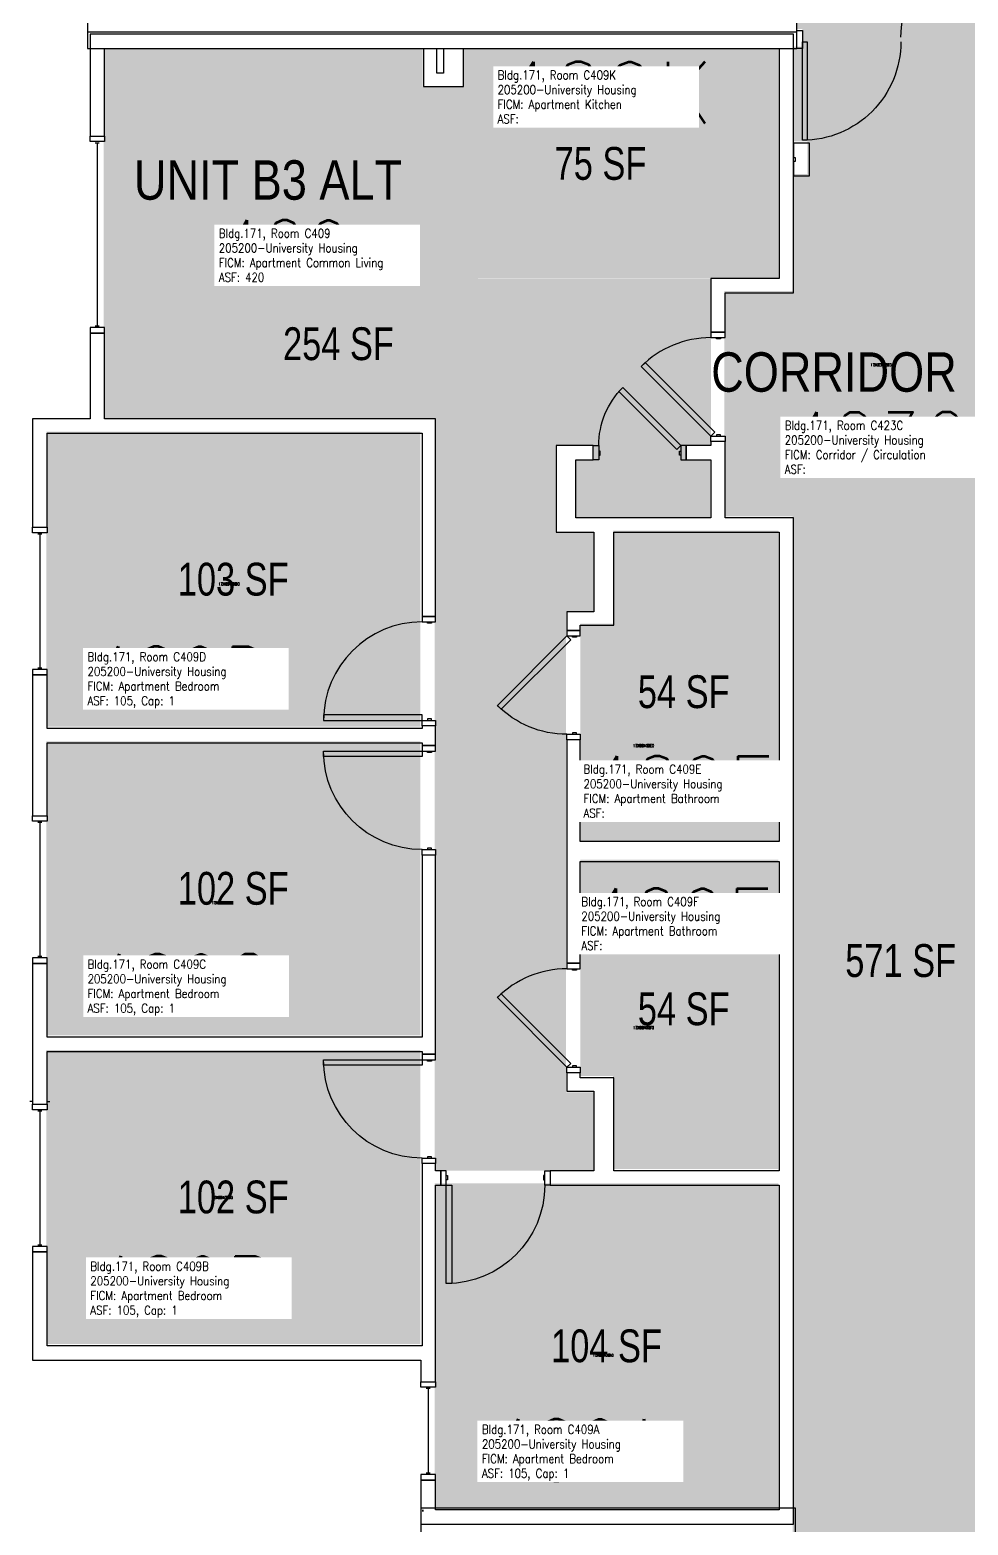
# Model space of a CAD drawing. Header units: inches. Extents: x 56 to 3925, y -1092 to 1470.
# Drawn here: x 2045 to 2388, y 439 to 986 of the extents above; entities that cross this region are included whole.
import ezdxf
from ezdxf.enums import TextEntityAlignment as Align

# ---------------------------------------------------------------- set-up
doc = ezdxf.new("R2010")
doc.units = ezdxf.units.IN
doc.header["$LTSCALE"] = 48
doc.header["$MEASUREMENT"] = 0
for name, color, linetype in [('A-DOOR', 2, 'Continuous'), ('A-GLAZ', 152, 'Continuous'), ('A-IDEN-RNUM', 7, 'Continuous'), ('A-IDEN-SNUM', 4, 'Continuous'), ('A-IDEN-VNUM', 4, 'Continuous'), ('A-MISC', 1, 'Continuous'), ('A-WALL', 5, 'Continuous'), ('AREA-TEXT', 3, 'Continuous'), ('Rooms-Category-Color', 7, 'Continuous'), ('Rooms-College-Color', 7, 'Continuous'), ('Rooms-Department-Color', 7, 'Continuous'), ('Rooms-Division-Color', 7, 'Continuous'), ('Rooms-Information', 7, 'Continuous')]:
    doc.layers.add(name, color=color, linetype=linetype)
doc.styles.add('AREA', font='arial.ttf', dxfattribs={"width": 0.75, "height": 12})
doc.styles.add('ROOMSNUMBER', font='txt.shx', dxfattribs={"height": 0.03})
doc.styles.add('ROOMVNUMBER', font='simplex.shx', dxfattribs={"width": 0.85})
doc.styles.get("Standard").update_dxf_attribs({"font": 'ARIALN.TTF'})

msp = doc.modelspace()

# ---------------------------------------------------------------- hatches: boundary and pattern name
at = {"layer": 'Rooms-Category-Color', "true_color": 0xadadad}
msp.add_hatch(color=253, dxfattribs=at).paths.add_polyline_path([(2280.86, 188.51), (2285.45, 193.1), (2286.69, 191.87), (2320.1, 225.28), (2316.13, 229.25), (2323.65, 236.77), (2323.65, 807.92), (2298.65, 807.92), (2298.65, 890.25), (2323.65, 890.25), (2323.65, 933.01), (2328.92, 933.01), (2328.92, 945.01), (2323.65, 945.01), (2323.65, 979.64), (2327.17, 979.64), (2327.17, 986.14), (2325.17, 986.14), (2325.17, 993.64), (2328.92, 993.64), (2328.92, 1032.76), (2325.17, 1032.76), (2325.17, 1110.26), (2428.66, 1110.26), (2428.66, 1032.76), (2396.8, 1032.76), (2396.8, 1020.76), (2401.17, 1020.76), (2401.17, 986.14), (2399.17, 986.14), (2399.17, 979.64), (2397.42, 979.64), (2397.42, 933.01), (2403.3, 933.01), (2403.3, 890.25), (2428.3, 890.25), (2428.3, 807.92), (2403.3, 807.92), (2403.3, 203.3), (2372.69, 172.69), (2368.53, 176.85), (2359.61, 167.92), (2363.76, 163.76), (2339.28, 139.28), (2336.36, 142.2), (2331.77, 137.6)])
at = {"layer": 'Rooms-Category-Color', "true_color": 0x728ef3}
for points in [[(2188.27, 979.01), (2188.27, 894.87), (2293.69, 894.75), (2293.69, 833.62), (2284.45, 833.74), (2284.45, 828.49), (2293.4, 828.49), (2293.4, 807.29), (2244.02, 807.29), (2244.02, 828.49), (2250.45, 828.49), (2250.45, 833.74), (2236.77, 833.74), (2236.77, 802.04), (2250.65, 802.04), (2250.65, 772.92), (2240.77, 772.92), (2240.77, 597.26), (2250.65, 597.26), (2250.65, 568.51), (2192.65, 568.51), (2192.65, 843.51), (2071.65, 843.51), (2071.65, 979.01)], [(2318.4, 894.87), (2188.27, 894.87), (2188.27, 965.01), (2202.9, 965.01), (2202.9, 979.01), (2318.4, 979.01)], [(2050.65, 838.89), (2050.65, 730.89), (2187.4, 730.89), (2187.4, 838.89)], [(2318.54, 688.91), (2246.08, 688.91), (2245.94, 768.67), (2257.9, 768.67), (2257.9, 802.67), (2318.4, 802.67), (2318.4, 689.53)], [(2050.65, 618.01), (2187.4, 618.01), (2187.4, 725.64), (2050.65, 725.64)], [(2318.4, 569.14), (2257.9, 569.14), (2257.9, 603.14), (2245.94, 603.14), (2245.94, 682.28), (2318.4, 682.28)], [(2187.4, 505.14), (2050.65, 505.14), (2050.65, 612.76), (2187.4, 612.76)], [(2318.4, 445.14), (2192.65, 445.14), (2192.65, 563.89), (2318.4, 563.89)]]:
    msp.add_hatch(color=171, dxfattribs=at).paths.add_polyline_path(points)
at = {"layer": 'Rooms-College-Color', "true_color": 0xadadad}
for points in [[(2280.86, 188.51), (2285.45, 193.1), (2286.69, 191.87), (2320.1, 225.28), (2316.13, 229.25), (2323.65, 236.77), (2323.65, 807.92), (2298.65, 807.92), (2298.65, 890.25), (2323.65, 890.25), (2323.65, 933.01), (2328.92, 933.01), (2328.92, 945.01), (2323.65, 945.01), (2323.65, 979.64), (2327.17, 979.64), (2327.17, 986.14), (2325.17, 986.14), (2325.17, 993.64), (2328.92, 993.64), (2328.92, 1032.76), (2325.17, 1032.76), (2325.17, 1110.26), (2428.66, 1110.26), (2428.66, 1032.76), (2396.8, 1032.76), (2396.8, 1020.76), (2401.17, 1020.76), (2401.17, 986.14), (2399.17, 986.14), (2399.17, 979.64), (2397.42, 979.64), (2397.42, 933.01), (2403.3, 933.01), (2403.3, 890.25), (2428.3, 890.25), (2428.3, 807.92), (2403.3, 807.92), (2403.3, 203.3), (2372.69, 172.69), (2368.53, 176.85), (2359.61, 167.92), (2363.76, 163.76), (2339.28, 139.28), (2336.36, 142.2), (2331.77, 137.6)], [(2188.27, 979.01), (2188.27, 894.87), (2293.69, 894.75), (2293.69, 833.62), (2284.45, 833.74), (2284.45, 828.49), (2293.4, 828.49), (2293.4, 807.29), (2244.02, 807.29), (2244.02, 828.49), (2250.45, 828.49), (2250.45, 833.74), (2236.77, 833.74), (2236.77, 802.04), (2250.65, 802.04), (2250.65, 772.92), (2240.77, 772.92), (2240.77, 597.26), (2250.65, 597.26), (2250.65, 568.51), (2192.65, 568.51), (2192.65, 843.51), (2071.65, 843.51), (2071.65, 979.01)], [(2318.4, 894.87), (2188.27, 894.87), (2188.27, 965.01), (2202.9, 965.01), (2202.9, 979.01), (2318.4, 979.01)], [(2050.65, 838.89), (2050.65, 730.89), (2187.4, 730.89), (2187.4, 838.89)], [(2318.54, 688.91), (2246.08, 688.91), (2245.94, 768.67), (2257.9, 768.67), (2257.9, 802.67), (2318.4, 802.67), (2318.4, 689.53)], [(2050.65, 618.01), (2187.4, 618.01), (2187.4, 725.64), (2050.65, 725.64)], [(2318.4, 569.14), (2257.9, 569.14), (2257.9, 603.14), (2245.94, 603.14), (2245.94, 682.28), (2318.4, 682.28)], [(2187.4, 505.14), (2050.65, 505.14), (2050.65, 612.76), (2187.4, 612.76)], [(2318.4, 445.14), (2192.65, 445.14), (2192.65, 563.89), (2318.4, 563.89)]]:
    msp.add_hatch(color=253, dxfattribs=at).paths.add_polyline_path(points)
at = {"layer": 'Rooms-Department-Color', "true_color": 0xacacac}
msp.add_hatch(color=253, dxfattribs=at).paths.add_polyline_path([(2280.86, 188.51), (2285.45, 193.1), (2286.69, 191.87), (2320.1, 225.28), (2316.13, 229.25), (2323.65, 236.77), (2323.65, 807.92), (2298.65, 807.92), (2298.65, 890.25), (2323.65, 890.25), (2323.65, 933.01), (2328.92, 933.01), (2328.92, 945.01), (2323.65, 945.01), (2323.65, 979.64), (2327.17, 979.64), (2327.17, 986.14), (2325.17, 986.14), (2325.17, 993.64), (2328.92, 993.64), (2328.92, 1032.76), (2325.17, 1032.76), (2325.17, 1110.26), (2428.66, 1110.26), (2428.66, 1032.76), (2396.8, 1032.76), (2396.8, 1020.76), (2401.17, 1020.76), (2401.17, 986.14), (2399.17, 986.14), (2399.17, 979.64), (2397.42, 979.64), (2397.42, 933.01), (2403.3, 933.01), (2403.3, 890.25), (2428.3, 890.25), (2428.3, 807.92), (2403.3, 807.92), (2403.3, 203.3), (2372.69, 172.69), (2368.53, 176.85), (2359.61, 167.92), (2363.76, 163.76), (2339.28, 139.28), (2336.36, 142.2), (2331.77, 137.6)])
at = {"layer": 'Rooms-Department-Color', "true_color": 0x604aed}
for points in [[(2188.27, 979.01), (2188.27, 894.87), (2293.69, 894.75), (2293.69, 833.62), (2284.45, 833.74), (2284.45, 828.49), (2293.4, 828.49), (2293.4, 807.29), (2244.02, 807.29), (2244.02, 828.49), (2250.45, 828.49), (2250.45, 833.74), (2236.77, 833.74), (2236.77, 802.04), (2250.65, 802.04), (2250.65, 772.92), (2240.77, 772.92), (2240.77, 597.26), (2250.65, 597.26), (2250.65, 568.51), (2192.65, 568.51), (2192.65, 843.51), (2071.65, 843.51), (2071.65, 979.01)], [(2318.4, 894.87), (2188.27, 894.87), (2188.27, 965.01), (2202.9, 965.01), (2202.9, 979.01), (2318.4, 979.01)], [(2050.65, 838.89), (2050.65, 730.89), (2187.4, 730.89), (2187.4, 838.89)], [(2318.54, 688.91), (2246.08, 688.91), (2245.94, 768.67), (2257.9, 768.67), (2257.9, 802.67), (2318.4, 802.67), (2318.4, 689.53)], [(2050.65, 618.01), (2187.4, 618.01), (2187.4, 725.64), (2050.65, 725.64)], [(2318.4, 569.14), (2257.9, 569.14), (2257.9, 603.14), (2245.94, 603.14), (2245.94, 682.28), (2318.4, 682.28)], [(2187.4, 505.14), (2050.65, 505.14), (2050.65, 612.76), (2187.4, 612.76)], [(2318.4, 445.14), (2192.65, 445.14), (2192.65, 563.89), (2318.4, 563.89)]]:
    msp.add_hatch(color=173, dxfattribs=at).paths.add_polyline_path(points)
at = {"layer": 'Rooms-Division-Color', "true_color": 0xadadad}
msp.add_hatch(color=253, dxfattribs=at).paths.add_polyline_path([(2280.86, 188.51), (2285.45, 193.1), (2286.69, 191.87), (2320.1, 225.28), (2316.13, 229.25), (2323.65, 236.77), (2323.65, 807.92), (2298.65, 807.92), (2298.65, 890.25), (2323.65, 890.25), (2323.65, 933.01), (2328.92, 933.01), (2328.92, 945.01), (2323.65, 945.01), (2323.65, 979.64), (2327.17, 979.64), (2327.17, 986.14), (2325.17, 986.14), (2325.17, 993.64), (2328.92, 993.64), (2328.92, 1032.76), (2325.17, 1032.76), (2325.17, 1110.26), (2428.66, 1110.26), (2428.66, 1032.76), (2396.8, 1032.76), (2396.8, 1020.76), (2401.17, 1020.76), (2401.17, 986.14), (2399.17, 986.14), (2399.17, 979.64), (2397.42, 979.64), (2397.42, 933.01), (2403.3, 933.01), (2403.3, 890.25), (2428.3, 890.25), (2428.3, 807.92), (2403.3, 807.92), (2403.3, 203.3), (2372.69, 172.69), (2368.53, 176.85), (2359.61, 167.92), (2363.76, 163.76), (2339.28, 139.28), (2336.36, 142.2), (2331.77, 137.6)])
at = {"layer": 'Rooms-Division-Color', "true_color": 0x604aed}
for points in [[(2188.27, 979.01), (2188.27, 894.87), (2293.69, 894.75), (2293.69, 833.62), (2284.45, 833.74), (2284.45, 828.49), (2293.4, 828.49), (2293.4, 807.29), (2244.02, 807.29), (2244.02, 828.49), (2250.45, 828.49), (2250.45, 833.74), (2236.77, 833.74), (2236.77, 802.04), (2250.65, 802.04), (2250.65, 772.92), (2240.77, 772.92), (2240.77, 597.26), (2250.65, 597.26), (2250.65, 568.51), (2192.65, 568.51), (2192.65, 843.51), (2071.65, 843.51), (2071.65, 979.01)], [(2318.4, 894.87), (2188.27, 894.87), (2188.27, 965.01), (2202.9, 965.01), (2202.9, 979.01), (2318.4, 979.01)], [(2050.65, 838.89), (2050.65, 730.89), (2187.4, 730.89), (2187.4, 838.89)], [(2318.54, 688.91), (2246.08, 688.91), (2245.94, 768.67), (2257.9, 768.67), (2257.9, 802.67), (2318.4, 802.67), (2318.4, 689.53)], [(2050.65, 618.01), (2187.4, 618.01), (2187.4, 725.64), (2050.65, 725.64)], [(2318.4, 569.14), (2257.9, 569.14), (2257.9, 603.14), (2245.94, 603.14), (2245.94, 682.28), (2318.4, 682.28)], [(2187.4, 505.14), (2050.65, 505.14), (2050.65, 612.76), (2187.4, 612.76)], [(2318.4, 445.14), (2192.65, 445.14), (2192.65, 563.89), (2318.4, 563.89)]]:
    msp.add_hatch(color=173, dxfattribs=at).paths.add_polyline_path(points)

# ---------------------------------------------------------------- linework, layer by layer
at = {"layer": 'A-DOOR'}
for p, q in [((2325.17, 979.01), (2325.17, 985.51)), ((2325.17, 985.51), (2327.17, 985.51)), ((2327.17, 985.51), (2327.17, 979.01)), ((2327.17, 979.01), (2325.17, 979.01)), ((2327.17, 981.39), (2328.92, 981.39)), ((2327.17, 945.39), (2327.17, 981.39)), ((2328.92, 981.39), (2328.92, 945.39)), ((2328.92, 945.39), (2327.17, 945.39))]:
    msp.add_line(p, q, dxfattribs=at)
for points in [[(2298.94, 873.23), (2298.94, 875.23), (2293.69, 875.23), (2293.69, 873.23)], [(2297.19, 873.23), (2297.19, 872.73), (2295.69, 872.73), (2295.69, 873.23)], [(2293.69, 837.23), (2295.1, 838.65), (2269.65, 864.1), (2268.23, 862.69)], [(2282.69, 833.75), (2281.27, 832.33), (2260.06, 853.54), (2261.47, 854.96)], [(2298.94, 837.23), (2298.94, 835.23), (2293.69, 835.23), (2293.69, 837.23)], [(2297.19, 837.23), (2297.19, 837.73), (2295.69, 837.73), (2295.69, 837.23)], [(2252.69, 828.5), (2250.69, 828.5), (2250.69, 833.75), (2252.69, 833.75)], [(2252.69, 830.25), (2253.19, 830.25), (2253.19, 831.75), (2252.69, 831.75)], [(2282.69, 830.25), (2282.19, 830.25), (2282.19, 831.75), (2282.69, 831.75)], [(2282.69, 828.5), (2284.69, 828.5), (2284.69, 833.75), (2282.69, 833.75)], [(2192.94, 769.26), (2192.94, 771.26), (2188.06, 771.26), (2188.06, 769.26)], [(2191.56, 769.26), (2191.56, 768.76), (2190.06, 768.76), (2190.06, 769.26)], [(2245.94, 764.16), (2245.94, 766.16), (2241.06, 766.16), (2241.06, 764.16)], [(2241.06, 764.16), (2242.48, 762.74), (2217.02, 737.29), (2215.61, 738.7)], [(2244.56, 764.16), (2244.56, 763.66), (2243.06, 763.66), (2243.06, 764.16)], [(2188.06, 733.26), (2188.06, 735.26), (2152.06, 735.26), (2152.06, 733.26)], [(2192.94, 733.26), (2192.94, 731.26), (2188.06, 731.26), (2188.06, 733.26)], [(2191.56, 733.26), (2191.56, 733.76), (2190.06, 733.76), (2190.06, 733.26)], [(2245.94, 728.16), (2245.94, 726.16), (2241.06, 726.16), (2241.06, 728.16)], [(2244.56, 728.16), (2244.56, 728.66), (2243.06, 728.66), (2243.06, 728.16)], [(2188.06, 722.01), (2188.06, 720.01), (2152.06, 720.01), (2152.06, 722.01)], [(2192.94, 722.01), (2192.94, 724.01), (2188.06, 724.01), (2188.06, 722.01)], [(2191.56, 722.01), (2191.56, 721.51), (2190.06, 721.51), (2190.06, 722.01)], [(2192.94, 686.01), (2192.94, 684.01), (2188.06, 684.01), (2188.06, 686.01)], [(2191.56, 686.01), (2191.56, 686.51), (2190.06, 686.51), (2190.06, 686.01)], [(2245.94, 642.41), (2245.94, 644.41), (2241.06, 644.41), (2241.06, 642.41)], [(2244.56, 642.41), (2244.56, 641.91), (2243.06, 641.91), (2243.06, 642.41)], [(2241.06, 606.41), (2242.48, 607.82), (2217.02, 633.28), (2215.61, 631.86)], [(2188.06, 609.14), (2188.06, 607.14), (2152.06, 607.14), (2152.06, 609.14)], [(2192.94, 609.14), (2192.94, 611.14), (2188.06, 611.14), (2188.06, 609.14)], [(2191.56, 609.14), (2191.56, 608.64), (2190.06, 608.64), (2190.06, 609.14)], [(2245.94, 606.41), (2245.94, 604.41), (2241.06, 604.41), (2241.06, 606.41)], [(2244.56, 606.41), (2244.56, 606.91), (2243.06, 606.91), (2243.06, 606.41)], [(2192.94, 573.14), (2192.94, 571.14), (2188.06, 571.14), (2188.06, 573.14)], [(2191.56, 573.14), (2191.56, 573.64), (2190.06, 573.64), (2190.06, 573.14)], [(2196.94, 568.51), (2194.94, 568.51), (2194.94, 563.26), (2196.94, 563.26)], [(2196.94, 566.76), (2197.44, 566.76), (2197.44, 565.26), (2196.94, 565.26)], [(2196.94, 563.26), (2198.94, 563.26), (2198.94, 527.26), (2196.94, 527.26)], [(2232.94, 566.76), (2232.44, 566.76), (2232.44, 565.26), (2232.94, 565.26)], [(2232.94, 568.51), (2234.94, 568.51), (2234.94, 563.26), (2232.94, 563.26)]]:
    msp.add_lwpolyline(points, close=True, dxfattribs=at)
at = {"layer": 'A-DOOR', "extrusion": (0, 0, -1)}
for centre, radius, start, end in [((-2399.17, 983.14), 36, 0.0006, 90.0006), ((-2327.17, 981.39), 36, 180.0006, 270.0006), ((-2282.69, 833.75), 30, 0, 45), ((-2241.06, 764.16), 36, 270, 315), ((-2188.06, 722.01), 36, 270, 0), ((-2188.06, 609.14), 36, 270, 0), ((-2196.94, 563.26), 36, 180, 270)]:
    msp.add_arc(centre, radius, start, end, dxfattribs=at)
at = {"layer": 'A-DOOR'}
for centre, end in [((2293.69, 837.23), 135), ((2188.06, 733.26), 180), ((2241.06, 606.41), 135)]:
    msp.add_arc(centre, 36, 90, end, dxfattribs=at)
at = {"layer": 'A-GLAZ'}
for p, q in [((2070.06, 944.39), (2068.56, 944.39)), ((2069.31, 944.39), (2069.31, 877.39)), ((2070.06, 877.39), (2068.56, 877.39)), ((2049.06, 801.36), (2047.56, 801.36)), ((2048.31, 801.36), (2048.31, 752.36)), ((2049.06, 752.36), (2047.56, 752.36)), ((2049.06, 695.89), (2047.56, 695.89)), ((2048.31, 695.89), (2048.31, 646.89)), ((2049.06, 646.89), (2047.56, 646.89)), ((2045.69, 593.86), (2044.69, 593.86)), ((2050.94, 593.86), (2051.94, 593.86)), ((2049.06, 590.36), (2047.56, 590.36)), ((2048.31, 590.36), (2048.31, 541.36)), ((2049.06, 541.36), (2047.56, 541.36)), ((2191.06, 488.9), (2189.56, 488.9)), ((2190.31, 488.9), (2190.31, 457.9)), ((2191.06, 457.9), (2189.56, 457.9))]:
    msp.add_line(p, q, dxfattribs=at)
for points in [[(2066.69, 944.89), (2066.69, 946.89), (2071.94, 946.89), (2071.94, 944.89)], [(2066.69, 876.89), (2066.69, 874.89), (2071.94, 874.89), (2071.94, 876.89)], [(2045.69, 801.86), (2045.69, 803.86), (2050.94, 803.86), (2050.94, 801.86)], [(2045.69, 751.86), (2045.69, 749.86), (2050.94, 749.86), (2050.94, 751.86)], [(2045.69, 696.39), (2045.69, 698.39), (2050.94, 698.39), (2050.94, 696.39)], [(2045.69, 646.39), (2045.69, 644.39), (2050.94, 644.39), (2050.94, 646.39)], [(2045.69, 590.86), (2045.69, 592.86), (2050.94, 592.86), (2050.94, 590.86)], [(2045.69, 540.86), (2045.69, 538.86), (2050.94, 538.86), (2050.94, 540.86)], [(2187.69, 489.4), (2187.69, 491.4), (2192.94, 491.4), (2192.94, 489.4)], [(2187.69, 457.4), (2187.69, 455.4), (2192.94, 455.4), (2192.94, 457.4)]]:
    msp.add_lwpolyline(points, close=True, dxfattribs=at)
at = {"layer": 'A-WALL'}
for p, q in [((2065.8, 993.01), (2065.8, 979.01)), ((2325.17, 979.01), (2325.17, 993.01)), ((2065.8, 985.01), (2325.17, 985.01)), ((2066.69, 984.26), (2066.69, 946.89)), ((2323.94, 984.26), (2066.69, 984.26)), ((2323.94, 889.62), (2323.94, 984.26)), ((2065.8, 979.01), (2325.17, 979.01)), ((2071.94, 946.89), (2071.94, 979.01)), ((2071.94, 979.01), (2188.56, 979.01)), ((2188.56, 979.01), (2188.56, 965.01)), ((2193.44, 979.01), (2195.94, 979.01)), ((2193.44, 969.89), (2193.44, 979.01)), ((2195.94, 979.01), (2195.94, 969.89)), ((2203.19, 979.01), (2318.69, 979.01)), ((2203.19, 965.01), (2203.19, 979.01)), ((2318.69, 979.01), (2318.69, 894.87)), ((2195.94, 969.89), (2193.44, 969.89)), ((2188.56, 965.01), (2203.19, 965.01)), ((2066.69, 946.89), (2071.94, 946.89)), ((2329.81, 944.39), (2323.94, 944.39)), ((2323.94, 944.39), (2323.94, 939.14)), ((2329.81, 932.39), (2329.81, 944.39)), ((2323.94, 939.14), (2324.56, 939.14)), ((2324.56, 937.64), (2323.94, 937.64)), ((2323.94, 937.64), (2323.94, 932.39)), ((2324.56, 939.14), (2324.56, 937.64)), ((2323.94, 932.39), (2329.81, 932.39)), ((2293.69, 894.87), (2293.69, 875.23)), ((2318.69, 894.87), (2293.69, 894.87)), ((2298.94, 875.23), (2298.94, 889.62)), ((2298.94, 889.62), (2323.94, 889.62)), ((2293.69, 875.23), (2298.94, 875.23)), ((2066.69, 874.89), (2066.69, 843.51)), ((2071.94, 874.89), (2066.69, 874.89)), ((2071.94, 843.51), (2071.94, 874.89)), ((2045.69, 843.51), (2045.69, 803.86)), ((2066.69, 843.51), (2045.69, 843.51)), ((2192.94, 843.51), (2071.94, 843.51)), ((2192.94, 771.26), (2192.94, 843.51)), ((2050.94, 803.86), (2050.94, 838.26)), ((2050.94, 838.26), (2188.06, 838.26)), ((2188.06, 838.26), (2188.06, 771.26)), ((2237.06, 833.75), (2237.06, 802.05)), ((2250.69, 833.75), (2237.06, 833.75)), ((2250.69, 828.5), (2250.69, 833.75)), ((2293.69, 833.75), (2284.69, 833.75)), ((2284.69, 833.75), (2284.69, 828.5)), ((2293.69, 835.23), (2293.69, 833.75)), ((2298.94, 835.23), (2293.69, 835.23)), ((2298.94, 807.3), (2298.94, 835.23)), ((2244.31, 807.3), (2244.31, 828.5)), ((2244.31, 828.5), (2250.69, 828.5)), ((2284.69, 828.5), (2293.69, 828.5)), ((2293.69, 828.5), (2293.69, 807.3)), ((2045.69, 803.86), (2050.94, 803.86)), ((2293.69, 807.3), (2244.31, 807.3)), ((2323.94, 807.3), (2298.94, 807.3)), ((2323.94, 567.89), (2323.94, 807.3)), ((2237.06, 802.05), (2250.94, 802.05)), ((2250.94, 802.05), (2250.94, 772.92)), ((2258.19, 768.05), (2258.19, 802.05)), ((2258.19, 802.05), (2318.69, 802.05)), ((2318.69, 802.05), (2318.69, 688.91)), ((2188.06, 771.26), (2192.94, 771.26)), ((2241.06, 772.92), (2241.06, 766.16)), ((2250.94, 772.92), (2241.06, 772.92)), ((2241.06, 766.16), (2245.94, 766.16)), ((2245.94, 766.16), (2245.94, 768.05)), ((2245.94, 768.05), (2258.19, 768.05)), ((2045.69, 749.86), (2045.69, 698.39)), ((2050.94, 749.86), (2045.69, 749.86)), ((2050.94, 730.26), (2050.94, 749.86)), ((2188.06, 730.26), (2050.94, 730.26)), ((2188.06, 731.26), (2188.06, 730.26)), ((2192.94, 731.26), (2188.06, 731.26)), ((2192.94, 724.01), (2192.94, 731.26)), ((2050.94, 698.39), (2050.94, 725.01)), ((2050.94, 725.01), (2188.06, 725.01)), ((2188.06, 725.01), (2188.06, 724.01)), ((2188.06, 724.01), (2192.94, 724.01)), ((2241.06, 726.16), (2241.06, 644.41)), ((2245.94, 726.16), (2241.06, 726.16)), ((2245.94, 688.91), (2245.94, 726.16)), ((2045.69, 698.39), (2050.94, 698.39)), ((2188.06, 684.01), (2188.06, 617.39)), ((2192.94, 684.01), (2188.06, 684.01)), ((2192.94, 611.14), (2192.94, 684.01)), ((2318.69, 688.91), (2245.94, 688.91)), ((2245.94, 644.41), (2245.94, 681.66)), ((2245.94, 681.66), (2318.69, 681.66)), ((2318.69, 681.66), (2318.69, 568.51)), ((2050.94, 644.39), (2045.69, 644.39)), ((2045.69, 644.39), (2045.69, 592.86)), ((2050.94, 617.39), (2050.94, 644.39)), ((2241.06, 644.41), (2245.94, 644.41)), ((2188.06, 617.39), (2050.94, 617.39)), ((2050.94, 612.14), (2188.06, 612.14)), ((2050.94, 592.86), (2050.94, 612.14)), ((2188.06, 612.14), (2188.06, 611.14)), ((2188.06, 611.14), (2192.94, 611.14)), ((2241.06, 604.41), (2241.06, 597.64)), ((2245.94, 604.41), (2241.06, 604.41)), ((2245.94, 602.51), (2245.94, 604.41)), ((2258.19, 602.51), (2245.94, 602.51)), ((2258.19, 568.51), (2258.19, 602.51)), ((2241.06, 597.64), (2250.94, 597.64)), ((2250.94, 597.64), (2250.94, 568.51)), ((2045.69, 592.86), (2050.94, 592.86)), ((2188.06, 571.14), (2188.06, 504.51)), ((2192.94, 571.14), (2188.06, 571.14)), ((2192.94, 568.51), (2192.94, 571.14)), ((2194.94, 568.51), (2192.94, 568.51)), ((2192.94, 499.89), (2192.94, 563.26)), ((2192.94, 563.26), (2194.94, 563.26)), ((2194.94, 563.26), (2194.94, 568.51)), ((2237.69, 568.51), (2234.94, 568.51)), ((2234.94, 568.51), (2234.94, 563.26)), ((2234.94, 563.26), (2237.69, 563.26)), ((2250.94, 568.51), (2237.69, 568.51)), ((2237.69, 563.26), (2318.69, 563.26)), ((2318.69, 568.51), (2258.19, 568.51)), ((2318.69, 563.26), (2318.69, 444.51)), ((2323.94, 439.26), (2323.94, 567.89)), ((2045.69, 538.86), (2045.69, 499.26)), ((2050.94, 538.86), (2045.69, 538.86)), ((2050.94, 504.51), (2050.94, 538.86)), ((2188.06, 504.51), (2050.94, 504.51)), ((2045.69, 499.26), (2187.69, 499.26)), ((2187.69, 499.26), (2187.69, 491.4)), ((2192.94, 491.4), (2192.94, 499.89)), ((2187.69, 491.4), (2192.94, 491.4)), ((2187.69, 455.4), (2187.69, 439.26)), ((2192.94, 455.4), (2187.69, 455.4)), ((2192.94, 444.51), (2192.94, 455.4)), ((2187.69, 445.14), (2187.69, 395.4)), ((2324.6, 445.14), (2187.69, 445.14)), ((2188.31, 443.89), (2188.31, 444.51)), ((2188.31, 444.51), (2188.31, 443.89)), ((2318.69, 444.51), (2192.94, 444.51)), ((2324.6, 409.39), (2324.6, 445.14)), ((2187.69, 439.26), (2323.94, 439.26))]:
    msp.add_line(p, q, dxfattribs=at)

# ---------------------------------------------------------------- texts
at = {"layer": 'A-IDEN-RNUM', "style": 'ROOMSNUMBER', "width": 0.85}
for s, p in [('0409-K0', (2244.68, 963.06)), ('0409-00', (2138.03, 904.06)), ('0423-C0', (2355.94, 863.23)), ('0409-D0', (2117.5, 783.12)), ('0409-E0', (2269.06, 723.99)), ('0409-C0', (2114.99, 666.54)), ('0409-F0', (2269.06, 620.86)), ('0409-B0', (2114.99, 558.74)), ('0409-A0', (2254.26, 501.07))]:
    msp.add_text(s, height=1, dxfattribs=at).set_placement(p, align=Align.MIDDLE_CENTER)
at = {"layer": 'A-IDEN-SNUM', "style": 'ROOMSNUMBER', "width": 0.85}
for s, p in [('1710C409K0', (2244.68, 963.06)), ('1710C40900', (2138.03, 904.06)), ('1710C423C0', (2355.94, 863.23)), ('1710C409D0', (2117.5, 783.12)), ('1710C409E0', (2269.06, 723.99)), ('1710C409C0', (2114.99, 666.54)), ('1710C409F0', (2269.06, 620.86)), ('1710C409B0', (2114.99, 558.74)), ('1710C409A0', (2254.26, 501.07))]:
    msp.add_text(s, height=1, dxfattribs=at).set_placement(p, align=Align.MIDDLE_CENTER)
at = {"layer": 'A-IDEN-VNUM', "style": 'ROOMVNUMBER'}
msp.add_text('409K', height=22.5, dxfattribs=at).set_placement((2255.35, 962.83), align=Align.MIDDLE_CENTER)
for s, width, p in [('409', 0.85, (2137.9, 904.93)), ('423C', 0.85, (2354.85, 834.7)), ('409D', 0.85, (2099.45, 749)), ('409E', 0.9, (2282.31, 708.96)), ('409F', 0.9, (2281.53, 660.52)), ('409C', 0.85, (2099.92, 636.55)), ('409B', 0.85, (2100.47, 526.1)), ('409A', 0.85, (2244.57, 466.45))]:
    msp.add_text(s, height=22.5, dxfattribs=dict(at, width=width)).set_placement(p, align=Align.MIDDLE_CENTER)
at = {"layer": 'A-MISC'}
for s, p in [('UNIT B3 ALT', (2131.76, 923.68)), ('CORRIDOR', (2338.7, 853.45))]:
    msp.add_text(s, height=14.4, dxfattribs=at).set_placement(p, align=Align.CENTER)
at = {"layer": 'AREA-TEXT', "style": 'AREA', "width": 0.75}
for s, p in [('75 SF', (2253.33, 936.94)), ('254 SF', (2157.51, 871)), ('103 SF', (2119.02, 784.89)), ('54 SF', (2283.76, 743.74)), ('102 SF', (2119.02, 671.83)), ('571 SF', (2363.1, 645.41)), ('54 SF', (2283.75, 627.77)), ('102 SF', (2119.02, 558.95)), ('104 SF', (2255.52, 504.51))]:
    msp.add_text(s, height=12, dxfattribs=at).set_placement(p, align=Align.MIDDLE_CENTER)

# ---------------------------------------------------------------- next in the draw order: texts
at = {"layer": 'Rooms-Information', "char_height": 3.2143, "width": 72, "attachment_point": 7, "style": 'ROOMVNUMBER', "bg_fill": 3, "box_fill_scale": 1.5, "bg_fill_color": 256, "bg_fill_true_color": 13158600, "bg_fill_transparency": 0}
for s, insert in [('Bldg.171, Room C409K^M^J205200-University Housing^M^JFICM: Apartment Kitchen^M^JASF: ', (2215.71, 951.58)), ('Bldg.171, Room C409^M^J205200-University Housing^M^JFICM: Apartment Common Living^M^JASF: 420', (2113.76, 893.68)), ('Bldg.171, Room C423C^M^J205200-University Housing^M^JFICM: Corridor / Circulation^M^JASF: ', (2320.7, 823.45)), ('Bldg.171, Room C409D^M^J205200-University Housing^M^JFICM: Apartment Bedroom^M^JASF: 105, Cap: 1', (2065.75, 737.75)), ('Bldg.171, Room C409E^M^J205200-University Housing^M^JFICM: Apartment Bathroom^M^JASF: ', (2247.12, 697.71)), ('Bldg.171, Room C409F^M^J205200-University Housing^M^JFICM: Apartment Bathroom^M^JASF: ', (2246.34, 649.27)), ('Bldg.171, Room C409C^M^J205200-University Housing^M^JFICM: Apartment Bedroom^M^JASF: 105, Cap: 1', (2065.77, 625.3)), ('Bldg.171, Room C409B^M^J205200-University Housing^M^JFICM: Apartment Bedroom^M^JASF: 105, Cap: 1', (2066.78, 514.85)), ('Bldg.171, Room C409A^M^J205200-University Housing^M^JFICM: Apartment Bedroom^M^JASF: 105, Cap: 1', (2209.96, 455.2))]:
    msp.add_mtext(s, dxfattribs=dict(at, insert=insert))

doc.saveas('drawing.dxf')
